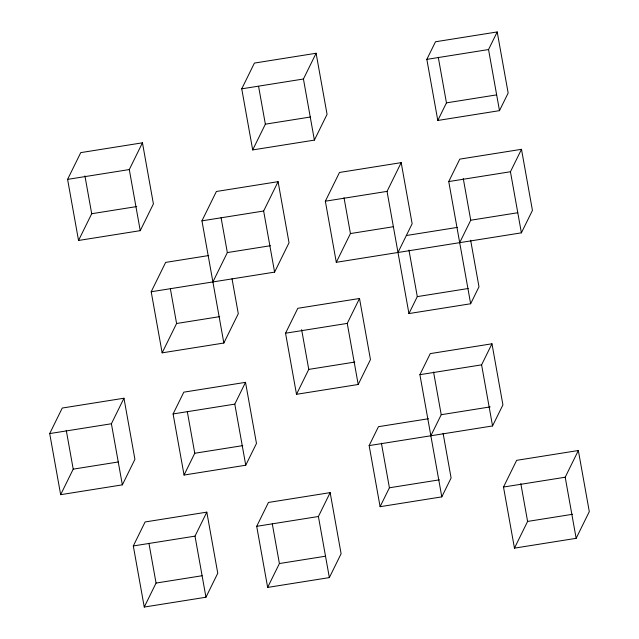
<?xml version="1.0" encoding="UTF-8"?>
<svg xmlns="http://www.w3.org/2000/svg" width="639" height="639" viewBox="0 0 639 639"><rect width="100%" height="100%" fill="white"/><g stroke="black" fill="none" stroke-linecap="round" stroke-linejoin="round"><path stroke-width="0.96" d="M67.59 179.375L80.754 152.625L142.457 142.809L153.408 203.905L140.245 230.655L78.541 240.472L67.59 179.375L129.294 169.559L142.457 142.809M78.541 240.472L91.704 213.722L84.931 175.901M49.698 433.577L62.263 408.041L123.966 398.225L134.917 459.321L122.353 484.857L60.657 494.674L49.698 433.577L111.402 423.761L123.966 398.225M241.742 88.829L254.41 63.077L316.105 53.261L327.064 114.357L314.388 140.109L252.693 149.925L241.742 88.829L303.437 79.012L316.105 53.261M232.029 278.772L238.291 313.677L223.85 343.031L162.146 352.848L151.195 291.751L165.637 262.405L208.729 255.544M60.657 494.674L73.213 469.138L66.264 430.351M223.85 343.031L201.948 220.838L216.389 191.484L278.085 181.668L289.036 242.764L274.594 272.118L151.195 291.751M252.693 149.925L265.361 124.174L258.579 86.353M162.146 352.848L176.588 323.502L170.333 288.588M212.899 281.935L227.34 252.581L221.078 217.667M274.594 272.118L263.643 211.022L278.085 181.668M173.097 413.944L183.816 392.162L245.52 382.346L256.471 443.442L245.751 465.224L184.056 475.041L173.097 413.944L234.801 404.128L245.52 382.346M133.303 545.954L145.109 521.967L206.812 512.143L217.763 573.239L205.958 597.233L144.254 607.05L133.303 545.954L195.007 536.137L206.812 512.143M184.056 475.041L194.767 453.259L187.299 411.556M401.188 162.641L387.042 191.38L408.944 313.573L470.647 303.757L448.746 181.564L459.784 159.127L521.488 149.31L532.439 210.407L521.392 232.844L336.298 262.302L325.347 201.205L339.485 172.466L401.188 162.641L412.139 223.738L397.993 252.477M144.254 607.05L156.06 583.064L148.935 543.302M285.545 333.215L297.806 308.302L359.509 298.485L370.46 359.581L358.199 384.494L296.504 394.311L285.545 333.215L347.249 323.398L359.509 298.485M426.836 59.371L435.502 41.767L497.206 31.95L508.157 93.046L499.49 110.651L437.795 120.467L426.836 59.371L488.539 49.554L497.206 31.95M336.298 262.302L350.436 233.562L344.006 197.675M296.504 394.311L308.757 369.398L301.632 329.636M437.795 120.467L446.453 102.863L438.282 57.286M256.702 526.32L268.452 502.446L330.155 492.629L341.106 553.725L329.357 577.6L267.653 587.417L256.702 526.32L318.406 516.504L330.155 492.629M267.653 587.417L279.403 563.542L272.278 523.78M408.944 313.573L417.291 296.616L408.952 250.065M459.697 242.66L470.735 220.223L463.267 178.521M443.107 433.354L451.102 477.964L441.805 496.87L380.101 506.687L369.15 445.591L378.448 426.684L428.402 418.745M521.392 232.844L510.441 171.747L521.488 149.31M441.805 496.87L419.903 374.67L430.263 353.607L491.966 343.79L502.917 404.886L492.549 425.949L369.15 445.591M470.647 303.757L478.994 286.799L470.647 240.248M380.101 506.687L389.407 487.781L381.403 443.178M430.854 435.774L441.222 414.703L433.569 372.034M492.549 425.949L481.598 364.853L491.966 343.79M503.5 487.046L516.647 460.336L578.343 450.519L589.302 511.615L576.154 538.326L514.459 548.142L503.5 487.046L565.203 477.229L578.343 450.519M514.459 548.142L527.598 521.432L520.817 483.611M265.361 124.174L310.41 117.009M446.453 102.863L496.399 94.915M91.704 213.722L136.754 206.557M201.948 220.838L263.643 211.022M325.347 201.205L387.042 191.38M448.746 181.564L510.441 171.747M227.34 252.581L270.433 245.719M350.436 233.562L393.528 226.701M470.735 220.223L517.75 212.739M406.34 235.519L457.268 227.412M176.588 323.502L219.68 316.64M417.291 296.616L468.219 288.508M308.757 369.398L354.789 362.073M419.903 374.67L481.598 364.853M73.213 469.138L118.271 461.973M194.767 453.259L242.756 445.623M441.222 414.703L490.185 406.907M389.407 487.781L439.352 479.841M527.598 521.432L572.648 514.267M156.06 583.064L202.092 575.739M279.403 563.542L325.435 556.218M488.539 49.554L499.49 110.651M565.203 477.229L576.154 538.326M303.437 79.012L314.388 140.109M347.249 323.398L358.199 384.494M318.406 516.504L329.357 577.6M234.801 404.128L245.751 465.224M129.294 169.559L140.245 230.655M195.007 536.137L205.958 597.233M111.402 423.761L122.353 484.857"/></g></svg>
